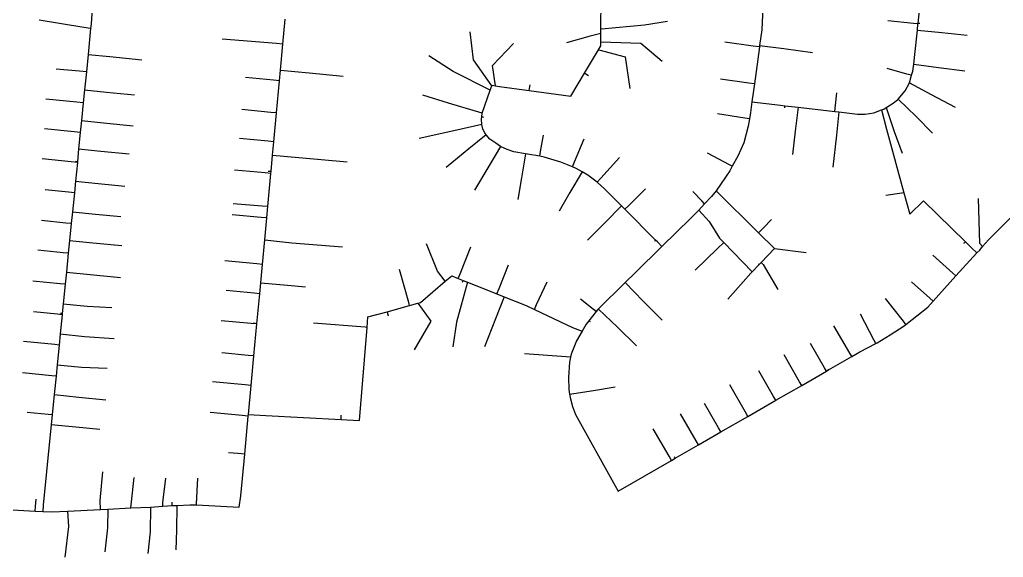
# Model space of a CAD drawing. Header units: inches. Extents: x 1024943 to 1043005, y 1856303 to 1868730.
# Drawn here: x 1037204 to 1039302, y 1862602 to 1863749 of the extents above; entities that cross this region are included whole.
import ezdxf

# ---------------------------------------------------------------- set-up
doc = ezdxf.new("R2010")
doc.units = ezdxf.units.IN
doc.header["$MEASUREMENT"] = 0
doc.layers.add('Water_Network', color=130, linetype='Continuous')

msp = doc.modelspace()

# ---------------------------------------------------------------- linework, layer by layer
at = {"layer": 'Water_Network', "elevation": 0}
for points in [[(1039119.8, 1863741.7), (1039126.1, 1863801.8), (1039127, 1863812.3), (1039133.6, 1863876), (1039134.7, 1863888.5), (1039141, 1863950.8), (1039142.2, 1863962.1), (1039142.4, 1863964.4)], [(1038227.1, 1863606.7), (1038290.6, 1863597.9), (1038379.3, 1863585.6), (1038408.6, 1863635), (1038438.3, 1863684.7), (1038443.1, 1863692.8), (1038443.4, 1863701.3), (1038443.3, 1863719.5), (1038443.5, 1863729.2), (1038444.1, 1863792.7), (1038436.2, 1863814.6), (1038434.6, 1863819.1)], [(1037360.2, 1863793.7), (1037356.4, 1863740.2)], [(1038787.2, 1863782), (1038787.3, 1863777.4), (1038787.7, 1863765.7), (1038787.8, 1863759.3), (1038786.4, 1863727.4), (1038781.9, 1863694.1), (1038781.5, 1863690.9), (1038770.8, 1863612.2), (1038765.6, 1863574)], [(1038787.2, 1863782), (1038787.3, 1863777.4), (1038787.7, 1863765.7), (1038787.8, 1863759.3), (1038786.4, 1863727.4), (1038781.9, 1863694.1), (1038781.5, 1863690.9), (1038770.8, 1863612.2), (1038765.6, 1863574)], [(1037341, 1863732.2), (1037245.7, 1863748)], [(1037740.1, 1863424.8), (1037743.3, 1863460.1), (1037746, 1863488.3), (1037751.7, 1863550.1), (1037758.1, 1863618.6), (1037760.2, 1863640.9), (1037765.4, 1863696.8), (1037770.4, 1863749.8)], [(1037356.4, 1863740.2), (1037355.3, 1863729.9), (1037349.9, 1863674.9), (1037346.1, 1863637.4), (1037342.3, 1863599.1), (1037339.6, 1863571.4), (1037335.6, 1863533.7), (1037333.3, 1863508.6), (1037329.2, 1863473.2), (1037327.1, 1863445.8)], [(1037355.3, 1863729.9), (1037341, 1863732.2)], [(1038443.5, 1863729.2), (1038445, 1863729.3), (1038536.2, 1863738.1)], [(1038536.2, 1863738.1), (1038585.5, 1863745.6)], [(1039041.5, 1863556.4), (1039046.9, 1863558.4), (1039052, 1863561.5), (1039064.6, 1863569.2), (1039076.1, 1863578.3), (1039077, 1863579.4), (1039091.9, 1863597.1), (1039101.4, 1863614.2), (1039106, 1863630.2), (1039108.5, 1863638.9), (1039110.5, 1863653.9), (1039113, 1863674.7), (1039118.4, 1863726.6), (1039119.6, 1863739.7), (1039119.8, 1863741.7)], [(1039110.1, 1863740.7), (1039055.5, 1863746.2)], [(1039119.6, 1863739.7), (1039110.1, 1863740.7)], [(1039119.8, 1863741.7), (1039121.8, 1863741.5)], [(1039121.8, 1863741.5), (1039123.8, 1863741.3)], [(1037751.9, 1863697.8), (1037635.5, 1863707.3)], [(1038172, 1863663.1), (1038164.8, 1863723.2)], [(1038420.7, 1863713.9), (1038369.9, 1863699.6)], [(1038443.3, 1863719.5), (1038420.7, 1863713.9)], [(1039118.4, 1863726.6), (1039170.4, 1863721.3)], [(1039170.4, 1863721.3), (1039224.2, 1863715.9)], [(1037765.4, 1863696.8), (1037751.9, 1863697.8)], [(1038212.2, 1863651.5), (1038256.8, 1863698.2)], [(1038438.3, 1863684.7), (1038439.2, 1863684.5), (1038495.1, 1863670)], [(1038443.4, 1863701.3), (1038528.3, 1863699.1)], [(1038528.3, 1863699.1), (1038573.7, 1863660.1)], [(1038767.9, 1863692.7), (1038707.7, 1863700.9)], [(1038781.5, 1863690.9), (1038767.9, 1863692.7)], [(1038781.9, 1863694.1), (1038833.3, 1863687.1)], [(1038833.3, 1863687.1), (1038894.8, 1863678.8)], [(1037349.9, 1863674.9), (1037396, 1863670.3)], [(1037396, 1863670.3), (1037464.7, 1863663.4)], [(1038128.6, 1863638.7), (1038076.7, 1863671.9)], [(1038495.1, 1863670), (1038505.3, 1863602.3)], [(1037331.8, 1863638.8), (1037282, 1863643.7)], [(1038210.7, 1863607.5), (1038172, 1863663.1)], [(1038218.6, 1863608.1), (1038212.2, 1863651.5)], [(1039096.1, 1863633), (1039054.2, 1863645)], [(1039110.5, 1863653.9), (1039163.1, 1863647.2)], [(1039163.1, 1863647.2), (1039219.2, 1863640.1)], [(1037346.1, 1863637.4), (1037331.8, 1863638.8)], [(1037745.1, 1863619.8), (1037685.6, 1863625.3)], [(1037760.2, 1863640.9), (1037821.6, 1863635.2)], [(1037821.6, 1863635.2), (1037894.1, 1863628.4)], [(1038207.4, 1863598.7), (1038128.6, 1863638.7)], [(1038408.6, 1863635), (1038411, 1863633.5)], [(1038411, 1863633.5), (1038417.2, 1863629.9)], [(1038758.9, 1863613.8), (1038698.5, 1863622)], [(1039106, 1863630.2), (1039096.1, 1863633)], [(1037758.1, 1863618.6), (1037745.1, 1863619.8)], [(1038189.3, 1863541.6), (1038190.4, 1863549.5), (1038207.4, 1863598.7), (1038210.7, 1863607.5), (1038211.2, 1863609), (1038218.6, 1863608.1), (1038227.1, 1863606.7)], [(1038290.6, 1863597.9), (1038291.2, 1863601.9)], [(1038291.2, 1863601.9), (1038292.3, 1863610.2)], [(1038770.8, 1863612.2), (1038758.9, 1863613.8)], [(1039101.4, 1863614.2), (1039148, 1863589.3)], [(1037342.3, 1863599.1), (1037389, 1863594.5)], [(1037389, 1863594.5), (1037449, 1863588.5)], [(1038118.5, 1863571.2), (1038063.6, 1863587.8)], [(1038943.8, 1863566.7), (1038946.8, 1863592.7)], [(1039148, 1863589.3), (1039198.8, 1863562.2)], [(1037325.7, 1863572.7), (1037259.7, 1863579.3)], [(1037339.6, 1863571.4), (1037325.7, 1863572.7)], [(1038190.4, 1863549.5), (1038118.5, 1863571.2)], [(1038765.6, 1863574), (1038762.5, 1863551.1), (1038760.2, 1863537.1), (1038757.6, 1863521.7), (1038748.2, 1863486.1), (1038735.1, 1863457.9)], [(1038765.6, 1863574), (1038762.5, 1863551.1), (1038760.2, 1863537.1), (1038757.6, 1863521.7), (1038748.2, 1863486.1), (1038735.1, 1863457.9)], [(1038765.6, 1863574), (1038826.4, 1863566.4)], [(1038826.4, 1863566.4), (1038835.3, 1863565.4)], [(1038835.1, 1863563.1), (1038834.8, 1863560.9)], [(1038835.3, 1863565.4), (1038835.1, 1863563.1)], [(1038835.3, 1863565.4), (1038863.8, 1863562.1), (1038942.3, 1863553.1), (1038950.7, 1863552.2), (1038990.3, 1863547.6), (1039007.2, 1863547.3), (1039025.6, 1863550.4), (1039041.5, 1863556.4)], [(1038863.8, 1863562.1), (1038858, 1863511.1)], [(1038942.3, 1863553.1), (1038943.8, 1863566.7)], [(1039052, 1863561.5), (1039068.8, 1863510.6)], [(1039077, 1863579.4), (1039116, 1863542.7)], [(1037739.2, 1863551.2), (1037677.7, 1863557)], [(1037751.7, 1863550.1), (1037739.2, 1863551.2)], [(1038560.1, 1863278.8), (1038494.5, 1863344.5), (1038487.5, 1863351.6), (1038451.6, 1863387.6), (1038435.4, 1863402.2), (1038432.8, 1863404.6), (1038415.2, 1863417.1), (1038403.3, 1863424.1), (1038390.8, 1863431.5), (1038382.8, 1863434.9), (1038358.2, 1863445.3), (1038322.4, 1863456), (1038313, 1863457.6), (1038286.7, 1863462.2), (1038282.9, 1863462.9), (1038257.9, 1863467.2), (1038243.7, 1863471.7), (1038229, 1863478.7), (1038219.2, 1863485.2), (1038206.3, 1863494.3), (1038198.9, 1863503.4), (1038195.7, 1863507.3), (1038191.9, 1863515.5), (1038189.8, 1863525.2), (1038188.6, 1863536.8), (1038189.3, 1863541.6)], [(1038189.3, 1863541.6), (1038191.2, 1863541.4)], [(1038191.2, 1863541.4), (1038193.1, 1863541.1)], [(1038750.3, 1863538.7), (1038692, 1863548.4)], [(1038760.2, 1863537.1), (1038750.3, 1863538.7)], [(1038950.7, 1863552.2), (1038946.1, 1863502.5)], [(1039041.5, 1863556.4), (1039052.3, 1863515.4)], [(1039116, 1863542.7), (1039150.5, 1863507.2)], [(1037335.6, 1863533.7), (1037382.8, 1863529)], [(1037382.8, 1863529), (1037446.3, 1863522.7)], [(1038189.8, 1863525.2), (1038135.9, 1863513.4)], [(1037319.9, 1863510), (1037257, 1863516.2)], [(1037333.3, 1863508.6), (1037319.9, 1863510)], [(1038135.9, 1863513.4), (1038055.7, 1863495.8)], [(1038198.9, 1863503.4), (1038162.1, 1863473.5)], [(1038314.8, 1863467.9), (1038320.8, 1863502.5)], [(1038858, 1863511.1), (1038852.3, 1863461.6)], [(1038946.1, 1863502.5), (1038938.2, 1863434.7)], [(1039052.3, 1863515.4), (1039089.4, 1863379.7), (1039102, 1863333.8), (1039131.2, 1863362.3), (1039220.6, 1863275.4), (1039234.6, 1863261.8)], [(1039068.8, 1863510.6), (1039085.7, 1863464.5)], [(1037733.7, 1863489.5), (1037672.5, 1863495.2)], [(1037746, 1863488.3), (1037733.7, 1863489.5)], [(1038229, 1863478.7), (1038204.4, 1863436.8)], [(1038387.3, 1863445.6), (1038408, 1863494.5)], [(1039270, 1863279.4), (1039369.7, 1863378.9), (1039403.9, 1863414.2), (1039462.2, 1863474.3), (1039477.7, 1863491.4)], [(1039270, 1863279.4), (1039369.7, 1863378.9), (1039403.9, 1863414.2), (1039462.2, 1863474.3), (1039477.7, 1863491.4)], [(1037329.2, 1863473.2), (1037377, 1863468.5)], [(1037377, 1863468.5), (1037437.1, 1863462.5)], [(1037743.3, 1863460.1), (1037799.2, 1863455.3)], [(1037799.2, 1863455.3), (1037902, 1863446)], [(1038162.1, 1863473.5), (1038113.5, 1863434)], [(1038282.9, 1863462.9), (1038274, 1863411.4)], [(1038313, 1863457.6), (1038314.8, 1863467.9)], [(1038443.1, 1863410.8), (1038482.9, 1863455)], [(1038717.7, 1863439.3), (1038670.9, 1863464.2)], [(1038735.1, 1863457.9), (1038723.6, 1863436.2), (1038718.6, 1863426.9), (1038688.9, 1863383.6)], [(1038735.1, 1863457.9), (1038723.6, 1863436.2), (1038718.6, 1863426.9), (1038688.9, 1863383.6)], [(1037314, 1863445.6), (1037251.8, 1863451.8)], [(1037327.1, 1863445.8), (1037327, 1863444.3), (1037322.7, 1863404.3), (1037320.6, 1863379.9), (1037316.5, 1863339.1), (1037314, 1863314), (1037310.5, 1863278.2), (1037307.7, 1863250.8), (1037303.7, 1863210.3), (1037301.2, 1863184.6), (1037297, 1863143.1), (1037294.9, 1863122.1)], [(1037327, 1863444.3), (1037314, 1863445.6)], [(1037325.1, 1863446), (1037323, 1863446.2)], [(1037327.1, 1863445.8), (1037325.1, 1863446)], [(1038204.4, 1863436.8), (1038174, 1863385.4)], [(1038382.8, 1863434.9), (1038387.3, 1863445.6)], [(1038723.6, 1863436.2), (1038717.7, 1863439.3)], [(1037727.7, 1863422), (1037661.9, 1863428.1)], [(1037709.8, 1863100.2), (1037715.8, 1863164.5), (1037718, 1863188), (1037721.6, 1863226.8), (1037726.9, 1863279.2), (1037730.8, 1863326), (1037733.1, 1863350.3), (1037739.7, 1863420.9), (1037740.1, 1863424.8)], [(1037739.7, 1863420.9), (1037727.7, 1863422)], [(1037736.8, 1863425.1), (1037733.5, 1863425.4)], [(1037740.1, 1863424.8), (1037736.8, 1863425.1)], [(1038403.3, 1863424.1), (1038377.5, 1863380.3)], [(1037322.7, 1863404.3), (1037371.2, 1863399.5)], [(1037371.2, 1863399.5), (1037427.9, 1863393.9)], [(1038274, 1863411.4), (1038266, 1863365.6)], [(1038435.4, 1863402.2), (1038443.1, 1863410.8)], [(1037308.1, 1863381.1), (1037258.4, 1863386.1)], [(1037320.6, 1863379.9), (1037308.1, 1863381.1)], [(1038377.5, 1863380.3), (1038354.1, 1863340.7)], [(1038502.9, 1863352.8), (1038538.2, 1863388)], [(1038659, 1863362.2), (1038639.2, 1863382.4)], [(1038688.9, 1863383.6), (1038679, 1863371.8), (1038664.6, 1863356.4), (1038651.9, 1863342.9)], [(1038688.9, 1863383.6), (1038679, 1863371.8), (1038664.6, 1863356.4), (1038651.9, 1863342.9)], [(1038780.6, 1863227), (1038785.2, 1863230.8), (1038813.7, 1863261), (1038779.7, 1863294.4), (1038688.9, 1863383.6)], [(1039085, 1863379.2), (1039051.2, 1863373.9)], [(1039089.4, 1863379.7), (1039085, 1863379.2)], [(1037721.3, 1863351.2), (1037659.5, 1863356.5)], [(1037733.1, 1863350.3), (1037721.3, 1863351.2)], [(1038487.5, 1863351.6), (1038451.7, 1863315.9)], [(1038494.5, 1863344.5), (1038502.9, 1863352.8)], [(1038664.6, 1863356.4), (1038659, 1863362.2)], [(1039251.2, 1863271.6), (1039248.7, 1863367.6)], [(1037316.5, 1863339.1), (1037365.5, 1863334.3)], [(1037365.5, 1863334.3), (1037419.4, 1863328.9)], [(1037719, 1863327.1), (1037657.3, 1863332.9)], [(1038651.9, 1863342.9), (1038635.2, 1863325.5), (1038573.4, 1863264.9)], [(1038651.9, 1863342.9), (1038635.2, 1863325.5), (1038573.4, 1863264.9)], [(1038651.9, 1863342.9), (1038674.6, 1863318.5), (1038696.5, 1863282.8), (1038705.5, 1863273.5), (1038766.1, 1863211), (1038780.6, 1863227)], [(1037302.2, 1863315.2), (1037250.5, 1863320.3)], [(1037314, 1863314), (1037302.2, 1863315.2)], [(1037730.8, 1863326), (1037719, 1863327.1)], [(1038451.7, 1863315.9), (1038414.6, 1863278.9)], [(1038790.3, 1863305.2), (1038807.5, 1863322.7)], [(1038779.7, 1863294.4), (1038790.3, 1863305.2)], [(1037310.5, 1863278.2), (1037360.1, 1863273.3)], [(1037360.1, 1863273.3), (1037422, 1863267.1)], [(1037726.9, 1863279.2), (1037784, 1863272.9)], [(1037784, 1863272.9), (1037892.6, 1863264.5)], [(1038095.1, 1863212.4), (1038071.5, 1863271)], [(1038558.7, 1863277.5), (1038557.4, 1863276.1)], [(1038560.1, 1863278.8), (1038558.7, 1863277.5)], [(1038563.8, 1863275.1), (1038560.1, 1863278.8)], [(1038573.4, 1863264.9), (1038563.8, 1863275.1)], [(1038705.5, 1863273.5), (1038692.3, 1863260.7)], [(1039217.9, 1863272.5), (1039216.9, 1863271.5)], [(1039220.6, 1863275.4), (1039217.9, 1863272.5)], [(1039256.9, 1863264.9), (1039251.2, 1863271.6)], [(1039251.3, 1863257.7), (1039256.9, 1863264.9), (1039270, 1863279.4)], [(1039251.3, 1863257.7), (1039256.9, 1863264.9), (1039270, 1863279.4)], [(1037296.5, 1863251.9), (1037242.6, 1863257.2)], [(1037307.7, 1863250.8), (1037296.5, 1863251.9)], [(1038143.2, 1863206.7), (1038166.1, 1863264.4)], [(1038573.4, 1863264.9), (1038516.3, 1863208.9), (1038495.1, 1863188.1), (1038437.9, 1863131.9), (1038436.3, 1863130.4), (1038433.1, 1863126.4), (1038417.7, 1863107)], [(1038573.4, 1863264.9), (1038516.3, 1863208.9), (1038495.1, 1863188.1), (1038437.9, 1863131.9), (1038436.3, 1863130.4), (1038433.1, 1863126.4), (1038417.7, 1863107)], [(1038692.3, 1863260.7), (1038644.6, 1863214.5)], [(1038813.7, 1863261), (1038881.3, 1863252.6)], [(1038928.4, 1863002.3), (1038978.3, 1863030.5), (1038995.4, 1863040.3), (1039029.7, 1863058.2), (1039032.2, 1863059.5), (1039060.5, 1863076.5), (1039090.4, 1863096.3), (1039093.9, 1863099.1), (1039140.5, 1863135.7), (1039151.8, 1863148.3), (1039200.6, 1863202.4), (1039245, 1863251.7)], [(1038928.4, 1863002.3), (1038978.3, 1863030.5), (1038995.4, 1863040.3), (1039029.7, 1863058.2), (1039032.2, 1863059.5), (1039060.5, 1863076.5), (1039090.4, 1863096.3), (1039093.9, 1863099.1), (1039140.5, 1863135.7), (1039151.8, 1863148.3), (1039200.6, 1863202.4), (1039245, 1863251.7)], [(1039193.9, 1863208.4), (1039151.4, 1863246.7)], [(1039234.6, 1863261.8), (1039245, 1863251.7)], [(1039245, 1863251.7), (1039251.3, 1863257.7)], [(1039245, 1863251.7), (1039251.3, 1863257.7)], [(1037709.9, 1863227.9), (1037641.5, 1863234.3)], [(1037721.6, 1863226.8), (1037709.9, 1863227.9)], [(1038226.2, 1863175.8), (1038246.3, 1863226.3)], [(1038780.6, 1863227), (1038779.9, 1863227.6), (1038779.3, 1863228.2)], [(1038785.2, 1863230.8), (1038789.7, 1863226.9)], [(1038789.7, 1863226.9), (1038820.8, 1863173.7)], [(1037303.7, 1863210.3), (1037354, 1863205.3)], [(1037354, 1863205.3), (1037419.3, 1863198.8)], [(1037729, 1862904.9), (1037889.2, 1862896.1), (1037928.9, 1862893.9), (1037944.8, 1863092.7), (1037946.6, 1863114.9), (1037987.5, 1863126.2), (1038035.3, 1863139.3), (1038053.3, 1863144.3), (1038058.5, 1863145.8), (1038111, 1863191.1), (1038125.2, 1863202.7), (1038139.3, 1863197), (1038149.4, 1863193)], [(1037729, 1862904.9), (1037889.2, 1862896.1), (1037928.9, 1862893.9), (1037944.8, 1863092.7), (1037946.6, 1863114.9), (1037987.5, 1863126.2), (1038035.3, 1863139.3), (1038053.3, 1863144.3), (1038058.5, 1863145.8), (1038111, 1863191.1), (1038125.2, 1863202.7), (1038139.3, 1863197), (1038149.4, 1863193)], [(1038033.5, 1863145.8), (1038014, 1863216.5)], [(1038111, 1863191.1), (1038095.1, 1863212.4)], [(1038139.3, 1863197), (1038143.2, 1863206.7)], [(1038763.4, 1863208), (1038714.3, 1863152.7)], [(1038766.1, 1863211), (1038763.4, 1863208)], [(1039200.6, 1863202.4), (1039193.9, 1863208.4)], [(1037290.5, 1863185.7), (1037232.1, 1863191.5)], [(1037301.2, 1863184.6), (1037290.5, 1863185.7)], [(1037718, 1863188), (1037775.2, 1863182.6)], [(1037775.2, 1863182.6), (1037813.7, 1863179)], [(1038158.7, 1863189.4), (1038135.4, 1863103.9)], [(1038148.6, 1863190.9), (1038147.7, 1863188.7)], [(1038149.4, 1863193), (1038148.6, 1863190.9)], [(1038149.4, 1863193), (1038158.7, 1863189.4), (1038221.7, 1863164.3), (1038237.4, 1863158), (1038283.9, 1863139.6), (1038301.5, 1863131.2), (1038382.8, 1863092.6)], [(1038149.4, 1863193), (1038158.7, 1863189.4), (1038221.7, 1863164.3), (1038237.4, 1863158), (1038283.9, 1863139.6), (1038301.5, 1863131.2), (1038382.8, 1863092.6)], [(1038306.2, 1863141.2), (1038329.1, 1863189.5)], [(1038495.1, 1863188.1), (1038533.6, 1863148.8)], [(1039144.7, 1863154.7), (1039105.4, 1863190.1)], [(1037704.1, 1863165.6), (1037644.1, 1863171.2)], [(1037715.8, 1863164.5), (1037704.1, 1863165.6)], [(1038221.7, 1863164.3), (1038226.2, 1863175.8)], [(1037297, 1863143.1), (1037347.9, 1863138)], [(1038035.3, 1863139.3), (1038034.6, 1863141.9), (1038033.5, 1863145.8)], [(1038053.3, 1863144.3), (1038080.7, 1863105.8)], [(1038237.4, 1863158), (1038218.7, 1863111)], [(1038301.5, 1863131.2), (1038306.2, 1863141.2)], [(1038427.6, 1863130.8), (1038400.1, 1863152.7)], [(1038533.6, 1863148.8), (1038573.7, 1863108)], [(1039088.6, 1863105.8), (1039050.2, 1863154.6)], [(1039151.8, 1863148.3), (1039144.7, 1863154.7)], [(1037284.6, 1863120.7), (1037233.4, 1863125.8)], [(1037294.9, 1863122.1), (1037294.7, 1863119.7), (1037290.6, 1863078.7), (1037288.3, 1863055.1), (1037284.1, 1863013.2), (1037281.7, 1862988.5), (1037277.8, 1862949.4), (1037273.5, 1862906.2), (1037271.4, 1862885.6), (1037254.3, 1862713.5)], [(1037294.7, 1863119.7), (1037284.6, 1863120.7)], [(1037293.1, 1863122.2), (1037291.3, 1863122.4)], [(1037294.9, 1863122.1), (1037293.1, 1863122.2)], [(1037347.9, 1863138), (1037400.6, 1863135.4)], [(1037987.5, 1863126.2), (1037988.5, 1863122.4)], [(1037988.5, 1863122.4), (1037990, 1863117.2)], [(1038433.1, 1863126.4), (1038427.6, 1863130.8)], [(1038437.9, 1863131.9), (1038438.5, 1863131.4), (1038478.6, 1863092.9)], [(1039025.4, 1863066.5), (1038997, 1863121.1)], [(1037697.9, 1863100.7), (1037633.6, 1863106.7)], [(1037691.7, 1862906.6), (1037697.6, 1862968.9), (1037703.4, 1863032), (1037709.8, 1863100.2)], [(1037709.8, 1863100.2), (1037697.9, 1863100.7)], [(1037706, 1863101.2), (1037702.1, 1863101.5)], [(1037709.8, 1863100.2), (1037706, 1863101.2)], [(1037940.8, 1863093), (1037830.3, 1863101.8)], [(1038080.7, 1863105.8), (1038045.2, 1863044.9)], [(1038135.4, 1863103.9), (1038127.8, 1863051.4)], [(1038218.7, 1863111), (1038195, 1863051.5)], [(1038411.7, 1863099.6), (1038403.3, 1863084.7)], [(1038411.7, 1863099.6), (1038403.3, 1863084.7)], [(1038417.7, 1863107), (1038411.7, 1863099.6)], [(1038417.7, 1863107), (1038411.7, 1863099.6)], [(1038417.7, 1863107), (1038418.9, 1863106.1)], [(1038418.9, 1863106.1), (1038420.2, 1863105.1)], [(1039093.9, 1863099.1), (1039088.6, 1863105.8)], [(1037290.6, 1863078.7), (1037342, 1863073.6)], [(1037944.8, 1863092.7), (1037940.8, 1863093)], [(1038403.3, 1863084.7), (1038391.6, 1863063.9), (1038380.3, 1863035.6), (1038378.9, 1863029.5), (1038376.5, 1863018.9), (1038374.3, 1862985.6), (1038374.8, 1862960.2), (1038376.4, 1862950.1), (1038377.6, 1862942.9), (1038382.6, 1862924.3), (1038388.9, 1862907), (1038473.5, 1862755)], [(1038403.3, 1863084.7), (1038391.6, 1863063.9), (1038380.3, 1863035.6), (1038378.9, 1863029.5), (1038376.5, 1863018.9), (1038374.3, 1862985.6), (1038374.8, 1862960.2), (1038376.4, 1862950.1), (1038377.6, 1862942.9), (1038382.6, 1862924.3), (1038388.9, 1862907), (1038473.5, 1862755)], [(1038382.8, 1863092.6), (1038403.3, 1863084.7)], [(1038382.8, 1863092.6), (1038403.3, 1863084.7)], [(1038478.6, 1863092.9), (1038519.5, 1863053.6)], [(1038974.1, 1863037.7), (1038940.4, 1863096.1)], [(1037278.6, 1863056.1), (1037212.3, 1863062.7)], [(1037288.3, 1863055.1), (1037278.6, 1863056.1)], [(1037342, 1863073.6), (1037405.6, 1863069.3)], [(1038920, 1863006.8), (1038890.5, 1863058)], [(1039029.7, 1863058.2), (1039025.4, 1863066.5)], [(1037691.3, 1863033.1), (1037634.9, 1863038.4)], [(1038369.2, 1863030.1), (1038280.8, 1863036)], [(1038978.3, 1863030.5), (1038974.1, 1863037.7)], [(1037703.4, 1863032), (1037691.3, 1863033.1)], [(1038378.9, 1863029.5), (1038369.2, 1863030.1)], [(1038867.1, 1862976.8), (1038833.9, 1863034.4)], [(1037272.5, 1862989.4), (1037209.7, 1862995.6)], [(1037284.1, 1863013.2), (1037335.9, 1863008.1)], [(1037335.9, 1863008.1), (1037390.7, 1863005.8)], [(1038601.7, 1862813.5), (1038651.2, 1862842), (1038699.4, 1862869.8), (1038756.9, 1862902.9), (1038816.4, 1862937.2), (1038871.6, 1862969), (1038924.3, 1862999.3), (1038928.4, 1863002.3)], [(1038601.7, 1862813.5), (1038651.2, 1862842), (1038699.4, 1862869.8), (1038756.9, 1862902.9), (1038816.4, 1862937.2), (1038871.6, 1862969), (1038924.3, 1862999.3), (1038928.4, 1863002.3)], [(1038811.8, 1862945.1), (1038780, 1863000.2)], [(1038924.3, 1862999.3), (1038920, 1863006.8)], [(1038928.4, 1863002.3), (1038928, 1863003), (1038927.6, 1863003.7)], [(1037281.7, 1862988.5), (1037272.5, 1862989.4)], [(1037685.1, 1862970.1), (1037615.2, 1862976.6)], [(1038871.6, 1862969), (1038867.1, 1862976.8)], [(1037697.6, 1862968.9), (1037685.1, 1862970.1)], [(1038376.4, 1862950.1), (1038427.3, 1862958.4)], [(1038427.3, 1862958.4), (1038473.7, 1862966)], [(1038751.9, 1862911.6), (1038718.3, 1862969.9)], [(1037277.8, 1862949.4), (1037329.8, 1862944.2)], [(1037329.8, 1862944.2), (1037387.8, 1862938.5)], [(1038694.3, 1862878.5), (1038664.4, 1862930.5)], [(1038816.4, 1862937.2), (1038811.8, 1862945.1)], [(1037264.7, 1862907.1), (1037220.2, 1862911.5)], [(1037678.4, 1862904.5), (1037610, 1862910.9)], [(1038756.9, 1862902.9), (1038751.9, 1862911.6)], [(1037273.5, 1862906.2), (1037264.7, 1862907.1)], [(1037675.6, 1862733.3), (1037683.9, 1862822.2), (1037691.4, 1862903.3), (1037691.7, 1862906.6)], [(1037691.4, 1862903.3), (1037678.4, 1862904.5)], [(1037691.7, 1862906.6), (1037729, 1862904.9)], [(1037691.7, 1862906.6), (1037729, 1862904.9)], [(1037889.2, 1862896.1), (1037889.3, 1862899.3)], [(1037889.3, 1862899.3), (1037889.7, 1862905.4)], [(1038646.2, 1862850.7), (1038613.1, 1862908.2)], [(1037271.4, 1862885.6), (1037323.7, 1862880.4)], [(1037323.7, 1862880.4), (1037374.7, 1862875.4)], [(1038588.9, 1862818.2), (1038555.2, 1862876.6)], [(1038699.4, 1862869.8), (1038694.3, 1862878.5)], [(1038651.2, 1862842), (1038646.2, 1862850.7)], [(1037669, 1862823.6), (1037649.2, 1862825.5)], [(1037683.9, 1862822.2), (1037669, 1862823.6)], [(1038473.5, 1862755), (1038479.9, 1862743.3), (1038594.1, 1862809.1), (1038601.7, 1862813.5)], [(1038473.5, 1862755), (1038479.9, 1862743.3), (1038594.1, 1862809.1), (1038601.7, 1862813.5)], [(1038594.1, 1862809.1), (1038588.9, 1862818.2)], [(1038600.8, 1862815.2), (1038599.8, 1862816.8)], [(1038601.7, 1862813.5), (1038600.8, 1862815.2)], [(1037375.8, 1862723.8), (1037381.5, 1862784.4)], [(1037442.5, 1862720.7), (1037448.3, 1862772.8)], [(1037509.3, 1862719.6), (1037515.3, 1862771.5)], [(1037581, 1862716.7), (1037583.7, 1862771.5)], [(1036851.6, 1862721.7), (1037128.5, 1862707.1), (1037237, 1862701)], [(1037237.7, 1862711.1), (1037238.9, 1862726.6)], [(1037376.1, 1862704.5), (1037375.8, 1862723.8)], [(1037441, 1862708.1), (1037442.5, 1862720.7)], [(1037529, 1862716.4), (1037528.8, 1862720.2)], [(1037529.2, 1862712.7), (1037538.8, 1862712.6), (1037566.9, 1862714.6), (1037580.9, 1862714), (1037671.8, 1862709.5), (1037675.6, 1862733.3)], [(1037237, 1862701), (1037237.7, 1862711.1)], [(1037237, 1862701), (1037253.1, 1862700.1)], [(1037254.3, 1862713.5), (1037253.1, 1862700.1)], [(1037253.1, 1862700.1), (1037272.4, 1862699.1), (1037305.7, 1862700.8), (1037376.1, 1862704.5), (1037392.1, 1862704.9), (1037441, 1862708.1), (1037483.2, 1862709.6), (1037509.1, 1862711.8), (1037529.2, 1862712.7)], [(1037305.7, 1862700.8), (1037308.3, 1862667.8)], [(1037392.1, 1862704.9), (1037391.4, 1862665.2)], [(1037483.2, 1862709.6), (1037482, 1862656.8)], [(1037509.1, 1862711.8), (1037509.3, 1862719.6)], [(1037529.2, 1862712.7), (1037529, 1862716.4)], [(1037538.8, 1862712.6), (1037538.4, 1862660.2)], [(1037580.9, 1862714), (1037581, 1862716.7)], [(1037308.3, 1862667.8), (1037300.2, 1862602.4)], [(1037391.4, 1862665.2), (1037385.2, 1862614.2)], [(1037538.4, 1862660.2), (1037537, 1862618.4)], [(1037482, 1862656.8), (1037477.5, 1862610.6)]]:
    msp.add_lwpolyline(points, dxfattribs=at)

doc.saveas('drawing.dxf')
